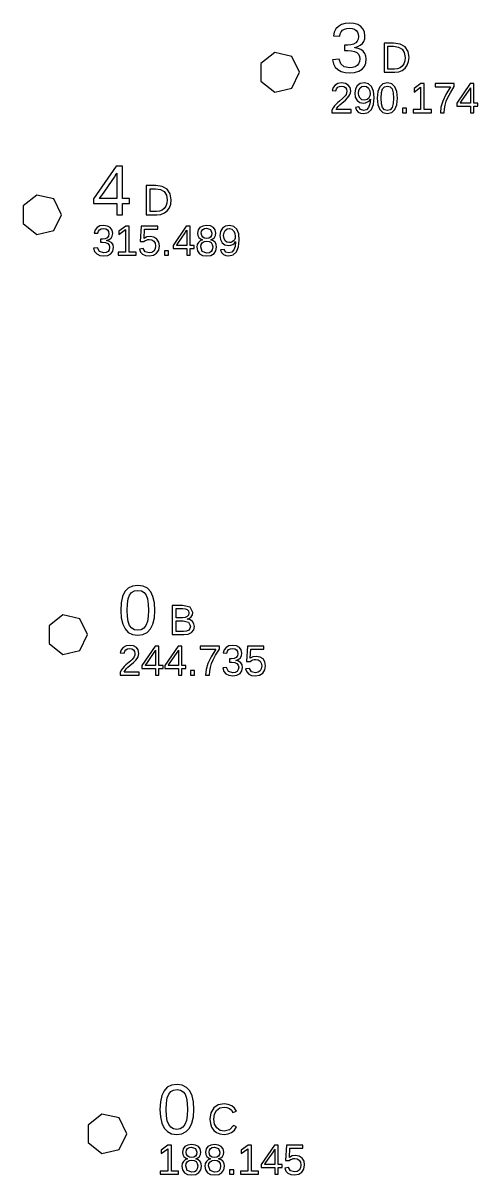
# Model space of a CAD drawing. Header units: metres. Extents: x 9 to 277, y -2 to 247.
# Drawn here: x 153.5 to 198.4, y -1.9 to 111.8 of the extents above; entities that cross this region are included whole.
import ezdxf

# ---------------------------------------------------------------- set-up
doc = ezdxf.new("R2010")
doc.units = ezdxf.units.M

msp = doc.modelspace()

# ---------------------------------------------------------------- linework, layer by layer
for p, q in [((184.615, 111.475), (184.372, 111.226)), ((184.924, 111.659), (184.615, 111.475)), ((185.286, 111.769), (184.924, 111.659)), ((185.703, 111.806), (185.286, 111.769)), ((186.151, 111.768), (185.703, 111.806)), ((186.528, 111.656), (186.151, 111.768)), ((186.832, 111.468), (186.528, 111.656)), ((187.056, 111.214), (186.832, 111.468)), ((184.208, 110.92), (184.123, 110.556)), ((184.123, 110.556), (184.74, 110.508)), ((184.372, 111.226), (184.208, 110.92)), ((184.74, 110.508), (184.791, 110.741)), ((184.791, 110.741), (184.889, 110.936)), ((184.889, 110.936), (185.034, 111.094)), ((185.034, 111.094), (185.22, 111.21)), ((185.22, 111.21), (185.441, 111.279)), ((185.441, 111.279), (185.697, 111.302)), ((185.697, 111.302), (185.972, 111.277)), ((185.972, 111.277), (186.198, 111.202)), ((186.198, 111.202), (186.376, 111.077)), ((186.376, 111.077), (186.503, 110.909)), ((186.503, 110.909), (186.579, 110.704)), ((186.605, 110.464), (186.574, 110.222)), ((186.579, 110.704), (186.605, 110.464)), ((187.19, 110.901), (187.056, 111.214)), ((187.235, 110.529), (187.19, 110.901)), ((187.206, 110.24), (187.235, 110.529)), ((185.536, 109.63), (185.199, 109.63)), ((185.199, 109.63), (185.199, 109.099)), ((185.85, 109.655), (185.536, 109.63)), ((186.113, 109.728), (185.85, 109.655)), ((186.325, 109.851), (186.113, 109.728)), ((186.224, 109.385), (186.527, 109.474)), ((186.224, 109.372), (186.224, 109.385)), ((186.558, 109.306), (186.224, 109.372)), ((186.48, 110.018), (186.325, 109.851)), ((186.574, 110.222), (186.48, 110.018)), ((186.527, 109.474), (186.777, 109.605)), ((186.839, 109.187), (186.558, 109.306)), ((186.777, 109.605), (186.976, 109.777)), ((187.067, 109.014), (186.839, 109.187)), ((186.976, 109.777), (187.12, 109.989)), ((187.12, 109.989), (187.206, 110.24)), ((190.063, 109.822), (189.115, 109.822)), ((189.115, 109.822), (189.115, 106.942)), ((189.503, 107.253), (189.503, 109.511)), ((189.503, 109.511), (190.054, 109.511)), ((190.054, 109.511), (190.542, 109.44)), ((190.707, 109.73), (190.063, 109.822)), ((190.542, 109.44), (190.9, 109.229)), ((191.186, 109.455), (190.707, 109.73)), ((190.9, 109.229), (191.119, 108.884)), ((191.483, 109.011), (191.186, 109.455)), ((178.328, 108.892), (176.971, 107.81)), ((180.02, 108.506), (178.328, 108.892)), ((180.773, 106.942), (180.02, 108.506)), ((184.673, 108.237), (184.04, 108.179)), ((184.04, 108.179), (184.134, 107.785)), ((184.845, 107.764), (184.673, 108.237)), ((185.199, 109.099), (185.55, 109.099)), ((185.55, 109.099), (185.902, 109.075)), ((185.902, 109.075), (186.195, 109.003)), ((186.195, 109.003), (186.428, 108.882)), ((186.428, 108.882), (186.597, 108.719)), ((186.597, 108.719), (186.698, 108.518)), ((186.698, 108.518), (186.732, 108.279)), ((186.732, 108.279), (186.702, 108.008)), ((187.234, 108.797), (187.067, 109.014)), ((187.335, 108.545), (187.234, 108.797)), ((187.321, 107.852), (187.369, 108.258)), ((187.369, 108.258), (187.335, 108.545)), ((191.16, 108.079), (191.064, 107.793)), ((191.119, 108.884), (191.192, 108.412)), ((191.192, 108.412), (191.16, 108.079)), ((191.582, 108.412), (191.483, 109.011)), ((191.538, 107.994), (191.582, 108.412)), ((176.971, 107.81), (176.971, 106.074)), ((180.02, 105.378), (180.773, 106.942)), ((184.134, 107.785), (184.307, 107.46)), ((184.307, 107.46), (184.559, 107.206)), ((184.559, 107.206), (184.883, 107.024)), ((185.198, 107.48), (184.845, 107.764)), ((184.883, 107.024), (185.274, 106.914)), ((185.73, 107.386), (185.198, 107.48)), ((185.274, 106.914), (185.73, 106.878)), ((186.019, 107.411), (185.73, 107.386)), ((185.73, 106.878), (186.215, 106.918)), ((186.264, 107.486), (186.019, 107.411)), ((186.215, 106.918), (186.62, 107.038)), ((186.465, 107.611), (186.264, 107.486)), ((186.613, 107.785), (186.465, 107.611)), ((186.702, 108.008), (186.613, 107.785)), ((186.62, 107.038), (186.944, 107.239)), ((186.944, 107.239), (187.18, 107.513)), ((187.18, 107.513), (187.321, 107.852)), ((189.115, 106.942), (190.187, 106.942)), ((190.142, 107.253), (189.503, 107.253)), ((190.438, 107.288), (190.142, 107.253)), ((190.187, 106.942), (190.577, 106.986)), ((190.696, 107.392), (190.438, 107.288)), ((190.577, 106.986), (190.919, 107.12)), ((190.908, 107.562), (190.696, 107.392)), ((191.064, 107.793), (190.908, 107.562)), ((190.919, 107.12), (191.2, 107.337)), ((191.2, 107.337), (191.409, 107.632)), ((191.409, 107.632), (191.538, 107.994)), ((176.971, 106.074), (178.328, 104.992)), ((184.573, 105.835), (184.288, 105.683)), ((184.93, 105.886), (184.573, 105.835)), ((185.311, 105.834), (184.93, 105.886)), ((185.592, 105.679), (185.311, 105.834)), ((186.777, 105.82), (186.477, 105.621)), ((187.175, 105.886), (186.777, 105.82)), ((187.593, 105.796), (187.175, 105.886)), ((187.895, 105.525), (187.593, 105.796)), ((189.003, 105.792), (188.693, 105.51)), ((189.451, 105.886), (189.003, 105.792)), ((189.889, 105.791), (189.451, 105.886)), ((190.194, 105.506), (189.889, 105.791)), ((192.754, 105.822), (192.077, 105.335)), ((193.091, 105.822), (192.754, 105.822)), ((193.091, 103.253), (193.091, 105.822)), ((196.037, 105.822), (194.153, 105.822)), ((194.153, 105.822), (194.153, 105.511)), ((196.037, 105.525), (196.037, 105.822)), ((197.6, 105.822), (196.295, 103.898)), ((197.982, 105.822), (197.6, 105.822)), ((197.982, 103.902), (197.982, 105.822)), ((178.328, 104.992), (180.02, 105.378)), ((184.09, 105.445), (183.998, 105.137)), ((183.998, 105.137), (184.372, 105.102)), ((184.288, 105.683), (184.09, 105.445)), ((184.372, 105.102), (184.429, 105.305)), ((184.429, 105.305), (184.548, 105.458)), ((184.548, 105.458), (184.718, 105.553)), ((184.718, 105.553), (184.93, 105.585)), ((184.93, 105.585), (185.147, 105.552)), ((185.147, 105.552), (185.311, 105.452)), ((185.368, 104.76), (185.275, 104.623)), ((185.311, 105.452), (185.413, 105.292)), ((185.428, 104.91), (185.368, 104.76)), ((185.413, 105.292), (185.448, 105.078)), ((185.448, 105.078), (185.428, 104.91)), ((185.766, 105.428), (185.592, 105.679)), ((185.653, 104.587), (185.748, 104.754)), ((185.748, 104.754), (185.805, 104.921)), ((185.824, 105.09), (185.766, 105.428)), ((185.805, 104.921), (185.824, 105.09)), ((186.289, 105.307), (186.226, 104.895)), ((186.226, 104.895), (186.284, 104.49)), ((186.477, 105.621), (186.289, 105.307)), ((186.598, 104.895), (186.636, 105.181)), ((186.636, 104.603), (186.598, 104.895)), ((186.636, 105.181), (186.749, 105.401)), ((186.749, 105.401), (186.928, 105.542)), ((186.928, 105.542), (187.162, 105.589)), ((187.162, 105.589), (187.4, 105.534)), ((187.4, 105.534), (187.584, 105.37)), ((187.584, 105.37), (187.702, 105.116)), ((187.702, 105.116), (187.741, 104.791)), ((187.741, 104.791), (187.722, 104.624)), ((188.079, 105.073), (187.895, 105.525)), ((188.14, 104.44), (188.079, 105.073)), ((188.514, 105.04), (188.454, 104.382)), ((188.693, 105.51), (188.514, 105.04)), ((188.823, 104.382), (188.86, 104.935)), ((188.86, 104.935), (188.969, 105.307)), ((188.969, 105.307), (189.163, 105.518)), ((189.163, 105.518), (189.451, 105.589)), ((189.451, 105.589), (189.731, 105.517)), ((189.731, 105.517), (189.919, 105.303)), ((189.919, 105.303), (190.026, 104.93)), ((190.026, 104.93), (190.062, 104.382)), ((190.374, 105.035), (190.194, 105.506)), ((190.434, 104.382), (190.374, 105.035)), ((192.077, 104.99), (192.723, 105.473)), ((192.077, 105.335), (192.077, 104.99)), ((192.723, 105.473), (192.723, 103.253)), ((194.153, 105.511), (195.684, 105.511)), ((195.219, 104.761), (194.91, 104.104)), ((195.684, 105.511), (195.219, 104.761)), ((195.421, 104.467), (195.665, 104.923)), ((195.665, 104.923), (196.037, 105.525)), ((196.774, 104.092), (197.501, 105.169)), ((197.501, 105.169), (197.534, 105.222)), ((197.534, 105.222), (197.62, 105.377)), ((197.62, 105.377), (197.636, 105.41)), ((197.636, 105.41), (197.636, 103.902)), ((184.232, 103.625), (184.095, 103.427)), ((184.384, 103.801), (184.232, 103.625)), ((184.544, 103.959), (184.384, 103.801)), ((184.463, 103.4), (184.581, 103.553)), ((184.707, 104.103), (184.544, 103.959)), ((184.581, 103.553), (184.742, 103.718)), ((185.022, 104.365), (184.707, 104.103)), ((184.742, 103.718), (184.951, 103.902)), ((184.951, 103.902), (185.304, 104.207)), ((185.159, 104.492), (185.022, 104.365)), ((185.275, 104.623), (185.159, 104.492)), ((185.304, 104.207), (185.522, 104.42)), ((185.522, 104.42), (185.653, 104.587)), ((186.284, 104.49), (186.456, 104.174)), ((186.634, 103.53), (186.285, 103.475)), ((186.456, 104.174), (186.726, 103.97)), ((186.809, 103.262), (186.634, 103.53)), ((186.749, 104.379), (186.636, 104.603)), ((186.726, 103.97), (187.071, 103.902)), ((186.927, 104.237), (186.749, 104.379)), ((187.158, 104.19), (186.927, 104.237)), ((187.071, 103.902), (187.296, 103.929)), ((187.311, 104.209), (187.158, 104.19)), ((187.296, 103.929), (187.501, 104.012)), ((187.451, 104.265), (187.311, 104.209)), ((187.572, 104.355), (187.451, 104.265)), ((187.501, 104.012), (187.669, 104.141)), ((187.663, 104.477), (187.572, 104.355)), ((187.729, 103.824), (187.598, 103.467)), ((187.722, 104.624), (187.663, 104.477)), ((187.669, 104.141), (187.778, 104.306)), ((187.778, 104.306), (187.729, 103.824)), ((187.872, 103.282), (188.073, 103.774)), ((188.073, 103.774), (188.14, 104.44)), ((188.454, 104.382), (188.516, 103.734)), ((188.516, 103.734), (188.7, 103.262)), ((188.86, 103.841), (188.823, 104.382)), ((188.971, 103.467), (188.86, 103.841)), ((190.025, 103.848), (189.912, 103.473)), ((190.062, 104.382), (190.025, 103.848)), ((190.182, 103.264), (190.371, 103.736)), ((190.371, 103.736), (190.434, 104.382)), ((194.736, 103.508), (194.679, 102.942)), ((194.91, 104.104), (194.736, 103.508)), ((195.083, 103.334), (195.151, 103.713)), ((195.151, 103.713), (195.263, 104.087)), ((195.263, 104.087), (195.421, 104.467)), ((196.295, 103.898), (196.295, 103.614)), ((196.295, 103.614), (197.636, 103.614)), ((196.633, 103.902), (196.665, 103.942)), ((197.636, 103.902), (196.633, 103.902)), ((196.665, 103.942), (196.774, 104.092)), ((197.636, 103.614), (197.636, 102.942)), ((198.384, 103.902), (197.982, 103.902)), ((197.982, 103.614), (198.384, 103.614)), ((197.982, 102.942), (197.982, 103.614)), ((198.384, 103.614), (198.384, 103.902)), ((184.095, 103.427), (183.981, 103.2)), ((183.981, 103.2), (183.981, 102.942)), ((183.981, 102.942), (185.869, 102.942)), ((184.383, 103.253), (184.463, 103.4)), ((185.869, 103.253), (184.383, 103.253)), ((185.869, 102.942), (185.869, 103.253)), ((186.285, 103.475), (186.401, 103.203)), ((186.401, 103.203), (186.573, 103.019)), ((186.573, 103.019), (186.808, 102.913)), ((186.808, 102.913), (187.108, 102.878)), ((187.114, 103.173), (186.809, 103.262)), ((187.108, 102.878), (187.547, 102.979)), ((187.392, 103.246), (187.114, 103.173)), ((187.598, 103.467), (187.392, 103.246)), ((187.547, 102.979), (187.872, 103.282)), ((188.7, 103.262), (189.008, 102.974)), ((189.163, 103.249), (188.971, 103.467)), ((189.008, 102.974), (189.439, 102.878)), ((189.442, 103.177), (189.163, 103.249)), ((189.439, 102.878), (189.87, 102.974)), ((189.72, 103.251), (189.442, 103.177)), ((189.912, 103.473), (189.72, 103.251)), ((189.87, 102.974), (190.182, 103.264)), ((191.327, 103.39), (190.931, 103.39)), ((190.931, 103.39), (190.931, 102.942)), ((190.931, 102.942), (191.327, 102.942)), ((191.327, 102.942), (191.327, 103.39)), ((192.723, 103.253), (191.994, 103.253)), ((191.994, 103.253), (191.994, 102.942)), ((191.994, 102.942), (193.787, 102.942)), ((193.787, 103.253), (193.091, 103.253)), ((193.787, 102.942), (193.787, 103.253)), ((194.679, 102.942), (195.061, 102.942)), ((195.061, 102.942), (195.083, 103.334)), ((197.636, 102.942), (197.982, 102.942)), ((162.669, 97.6742), (160.458, 94.4632)), ((162.542, 96.6353), (162.587, 96.7093)), ((162.587, 96.7093), (162.692, 96.8947)), ((163.317, 97.6742), (162.669, 97.6742)), ((162.692, 96.8947), (162.725, 96.9544)), ((162.725, 96.9544), (162.738, 96.9832)), ((162.738, 96.9832), (162.738, 94.4742)), ((163.317, 94.4742), (163.317, 97.6742)), ((161.265, 94.7912), (162.507, 96.5822)), ((162.507, 96.5822), (162.542, 96.6353)), ((166.587, 95.7542), (165.639, 95.7542)), ((165.639, 95.7542), (165.639, 92.8742)), ((167.232, 95.6624), (166.587, 95.7542)), ((167.71, 95.3872), (167.232, 95.6624)), ((154.852, 94.824), (153.495, 93.742)), ((156.544, 94.4379), (154.852, 94.824)), ((157.297, 92.8742), (156.544, 94.4379)), ((160.458, 94.4632), (160.458, 93.9902)), ((161.024, 94.4742), (161.079, 94.5412)), ((162.738, 94.4742), (161.024, 94.4742)), ((161.079, 94.5412), (161.265, 94.7912)), ((163.991, 94.4742), (163.317, 94.4742)), ((163.991, 93.9902), (163.991, 94.4742)), ((166.027, 93.1852), (166.027, 95.4432)), ((166.027, 95.4432), (166.578, 95.4432)), ((166.578, 95.4432), (167.067, 95.3727)), ((167.067, 95.3727), (167.424, 95.1612)), ((167.424, 95.1612), (167.643, 94.8164)), ((167.643, 94.8164), (167.716, 94.3442)), ((168.007, 94.9429), (167.71, 95.3872)), ((168.106, 94.3442), (168.007, 94.9429)), ((153.495, 93.742), (153.495, 92.0064)), ((160.458, 93.9902), (162.738, 93.9902)), ((162.738, 93.9902), (162.738, 92.8742)), ((163.317, 93.9902), (163.991, 93.9902)), ((163.317, 92.8742), (163.317, 93.9902)), ((167.22, 93.3242), (166.962, 93.2199)), ((167.432, 93.4939), (167.22, 93.3242)), ((167.588, 93.7252), (167.432, 93.4939)), ((167.443, 93.0522), (167.724, 93.2692)), ((167.684, 94.0109), (167.588, 93.7252)), ((167.716, 94.3442), (167.684, 94.0109)), ((167.724, 93.2692), (167.933, 93.5642)), ((167.933, 93.5642), (168.063, 93.9262)), ((168.063, 93.9262), (168.106, 94.3442)), ((156.544, 91.3105), (157.297, 92.8742)), ((162.738, 92.8742), (163.317, 92.8742)), ((165.639, 92.8742), (166.711, 92.8742)), ((166.666, 93.1852), (166.027, 93.1852)), ((166.962, 93.2199), (166.666, 93.1852)), ((166.711, 92.8742), (167.102, 92.9187)), ((167.102, 92.9187), (167.443, 93.0522)), ((153.495, 92.0064), (154.852, 90.9243)), ((154.852, 90.9243), (156.544, 91.3105)), ((160.596, 91.3854), (160.503, 91.0722)), ((160.503, 91.0722), (160.871, 91.0442)), ((160.793, 91.6212), (160.596, 91.3854)), ((161.079, 91.7689), (160.793, 91.6212)), ((160.871, 91.0442), (160.926, 91.2439)), ((160.926, 91.2439), (161.043, 91.3932)), ((161.043, 91.3932), (161.215, 91.4862)), ((161.436, 91.8182), (161.079, 91.7689)), ((161.215, 91.4862), (161.432, 91.5172)), ((161.432, 91.5172), (161.664, 91.4819)), ((161.817, 91.7662), (161.436, 91.8182)), ((161.664, 91.4819), (161.83, 91.3762)), ((162.102, 91.6102), (161.817, 91.7662)), ((161.83, 91.3762), (161.931, 91.2107)), ((161.964, 90.9942), (161.923, 90.7767)), ((161.931, 91.2107), (161.964, 90.9942)), ((162.281, 91.3622), (162.102, 91.6102)), ((162.34, 91.0322), (162.281, 91.3622)), ((162.302, 90.7739), (162.34, 91.0322)), ((163.63, 91.7542), (162.953, 91.2672)), ((162.953, 90.9222), (163.599, 91.4052)), ((162.953, 91.2672), (162.953, 90.9222)), ((163.599, 91.4052), (163.599, 89.1852)), ((163.967, 91.7542), (163.63, 91.7542)), ((163.967, 89.1852), (163.967, 91.7542)), ((165.161, 91.7542), (165.066, 90.2252)), ((166.781, 91.7542), (165.161, 91.7542)), ((165.44, 90.5472), (165.494, 91.4432)), ((165.494, 91.4432), (166.781, 91.4432)), ((166.781, 91.4432), (166.781, 91.7542)), ((169.606, 91.7542), (168.301, 89.8302)), ((168.78, 90.0242), (169.507, 91.1012)), ((169.507, 91.1012), (169.539, 91.1542)), ((169.539, 91.1542), (169.625, 91.3094)), ((169.988, 91.7542), (169.606, 91.7542)), ((169.625, 91.3094), (169.642, 91.3422)), ((169.642, 91.3422), (169.642, 89.8342)), ((169.988, 89.8342), (169.988, 91.7542)), ((170.773, 91.3749), (170.712, 91.0752)), ((170.712, 91.0752), (170.746, 90.8422)), ((170.955, 91.6122), (170.773, 91.3749)), ((171.241, 91.7667), (170.955, 91.6122)), ((171.086, 91.0512), (171.12, 91.2674)), ((171.121, 90.8307), (171.086, 91.0512)), ((171.12, 91.2674), (171.22, 91.4222)), ((171.22, 91.4222), (171.385, 91.5152)), ((171.61, 91.8182), (171.241, 91.7667)), ((171.385, 91.5152), (171.61, 91.5462)), ((171.987, 91.7677), (171.61, 91.8182)), ((171.61, 91.5462), (172.006, 91.4224)), ((172.274, 91.6162), (171.987, 91.7677)), ((172.006, 91.4224), (172.138, 91.0512)), ((172.138, 91.0512), (172.105, 90.8177)), ((172.457, 91.3794), (172.274, 91.6162)), ((172.518, 91.0712), (172.457, 91.3794)), ((172.484, 90.8379), (172.518, 91.0712)), ((172.982, 91.2397), (172.919, 90.8272)), ((173.17, 91.5532), (172.982, 91.2397)), ((173.47, 91.7519), (173.17, 91.5532)), ((173.291, 90.8272), (173.329, 91.1132)), ((173.329, 91.1132), (173.442, 91.3332)), ((173.442, 91.3332), (173.621, 91.4742)), ((173.868, 91.8182), (173.47, 91.7519)), ((173.621, 91.4742), (173.855, 91.5212)), ((173.855, 91.5212), (174.093, 91.4664)), ((174.286, 91.7279), (173.868, 91.8182)), ((174.093, 91.4664), (174.277, 91.3022)), ((174.277, 91.3022), (174.395, 91.0479)), ((174.588, 91.4572), (174.286, 91.7279)), ((174.395, 91.0479), (174.434, 90.7232)), ((174.772, 91.0054), (174.588, 91.4572)), ((174.833, 90.3722), (174.772, 91.0054)), ((161.336, 90.4742), (161.138, 90.4742)), ((161.138, 90.4742), (161.138, 90.1572)), ((161.138, 90.1572), (161.344, 90.1572)), ((161.602, 90.5087), (161.336, 90.4742)), ((161.344, 90.1572), (161.642, 90.1242)), ((161.799, 90.6122), (161.602, 90.5087)), ((161.642, 90.1242), (161.86, 90.0252)), ((161.743, 90.3282), (162, 90.4199)), ((161.743, 90.3202), (161.743, 90.3282)), ((162.028, 90.2484), (161.743, 90.3202)), ((161.923, 90.7767), (161.799, 90.6122)), ((161.86, 90.0252), (161.995, 89.8674)), ((161.995, 89.8674), (162.039, 89.6582)), ((162, 90.4199), (162.187, 90.5692)), ((162.241, 90.1032), (162.028, 90.2484)), ((162.187, 90.5692), (162.302, 90.7739)), ((162.375, 89.8979), (162.241, 90.1032)), ((162.419, 89.6462), (162.375, 89.8979)), ((165.066, 90.2252), (165.424, 90.2252)), ((165.424, 90.2252), (165.551, 90.3209)), ((165.705, 90.6844), (165.44, 90.5472)), ((165.551, 90.3209), (165.678, 90.3842)), ((165.678, 90.3842), (165.81, 90.4194)), ((166.028, 90.7302), (165.705, 90.6844)), ((165.81, 90.4194), (165.952, 90.4312)), ((165.952, 90.4312), (166.205, 90.3877)), ((166.405, 90.6664), (166.028, 90.7302)), ((166.205, 90.3877), (166.4, 90.2572)), ((166.4, 90.2572), (166.525, 90.0572)), ((166.697, 90.4752), (166.405, 90.6664)), ((166.525, 90.0572), (166.567, 89.8032)), ((166.884, 90.1817), (166.697, 90.4752)), ((166.947, 89.8112), (166.884, 90.1817)), ((168.639, 89.8342), (168.671, 89.8742)), ((168.671, 89.8742), (168.78, 90.0242)), ((170.685, 89.9342), (170.645, 89.6692)), ((170.804, 90.1532), (170.685, 89.9342)), ((170.746, 90.8422), (170.846, 90.6412)), ((170.987, 90.3114), (170.804, 90.1532)), ((170.846, 90.6412), (171.006, 90.4884)), ((171.213, 90.3922), (170.987, 90.3114)), ((171.006, 90.4884), (171.213, 90.4002)), ((171.023, 89.6982), (171.062, 89.9339)), ((171.062, 89.9339), (171.178, 90.1132)), ((171.224, 90.6692), (171.121, 90.8307)), ((171.178, 90.1132), (171.364, 90.2264)), ((171.213, 90.4002), (171.213, 90.3922)), ((171.391, 90.5709), (171.224, 90.6692)), ((171.364, 90.2264), (171.61, 90.2642)), ((171.614, 90.5382), (171.391, 90.5709)), ((171.61, 90.2642), (171.863, 90.2289)), ((171.84, 90.5684), (171.614, 90.5382)), ((172.004, 90.6592), (171.84, 90.5684)), ((171.863, 90.2289), (172.051, 90.1232)), ((172.105, 90.8177), (172.004, 90.6592)), ((172.012, 90.4042), (172.222, 90.4857)), ((172.012, 90.3962), (172.012, 90.4042)), ((172.255, 90.3132), (172.012, 90.3962)), ((172.051, 90.1232), (172.17, 89.9492)), ((172.17, 89.9492), (172.209, 89.7072)), ((172.222, 90.4857), (172.382, 90.6362)), ((172.437, 90.1562), (172.255, 90.3132)), ((172.382, 90.6362), (172.484, 90.8379)), ((172.551, 89.9389), (172.437, 90.1562)), ((172.589, 89.6732), (172.551, 89.9389)), ((172.919, 90.8272), (172.977, 90.4224)), ((172.977, 90.4224), (173.149, 90.1062)), ((173.149, 90.1062), (173.418, 89.9022)), ((173.329, 90.5352), (173.291, 90.8272)), ((173.442, 90.3112), (173.329, 90.5352)), ((173.418, 89.9022), (173.764, 89.8342)), ((173.62, 90.1694), (173.442, 90.3112)), ((173.851, 90.1222), (173.62, 90.1694)), ((173.764, 89.8342), (173.989, 89.8617)), ((174.003, 90.1409), (173.851, 90.1222)), ((173.989, 89.8617), (174.194, 89.9442)), ((174.144, 90.1972), (174.003, 90.1409)), ((174.265, 90.2877), (174.144, 90.1972)), ((174.194, 89.9442), (174.361, 90.0732)), ((174.356, 90.4092), (174.265, 90.2877)), ((174.415, 90.5567), (174.356, 90.4092)), ((174.361, 90.0732), (174.471, 90.2382)), ((174.434, 90.7232), (174.415, 90.5567)), ((174.471, 90.2382), (174.422, 89.7559)), ((174.766, 89.7062), (174.833, 90.3722)), ((160.833, 89.6212), (160.455, 89.5862)), ((160.455, 89.5862), (160.556, 89.2492)), ((160.556, 89.2492), (160.761, 89.0062)), ((160.761, 89.0062), (161.063, 88.8592)), ((161.025, 89.2402), (160.833, 89.6212)), ((161.452, 89.1132), (161.025, 89.2402)), ((161.063, 88.8592), (161.452, 88.8102)), ((161.697, 89.1474), (161.452, 89.1132)), ((161.452, 88.8102), (161.864, 88.8647)), ((161.882, 89.2502), (161.697, 89.1474)), ((161.864, 88.8647), (162.168, 89.0282)), ((162, 89.4207), (161.882, 89.2502)), ((162.039, 89.6582), (162, 89.4207)), ((162.168, 89.0282), (162.357, 89.2922)), ((162.357, 89.2922), (162.419, 89.6462)), ((163.599, 89.1852), (162.87, 89.1852)), ((162.87, 89.1852), (162.87, 88.8742)), ((162.87, 88.8742), (164.663, 88.8742)), ((164.663, 89.1852), (163.967, 89.1852)), ((164.663, 88.8742), (164.663, 89.1852)), ((165.352, 89.5342), (164.983, 89.4912)), ((164.983, 89.4912), (165.093, 89.1992)), ((165.093, 89.1992), (165.292, 88.9852)), ((165.292, 88.9852), (165.575, 88.8539)), ((165.557, 89.2154), (165.352, 89.5342)), ((165.943, 89.1092), (165.557, 89.2154)), ((165.575, 88.8539), (165.936, 88.8102)), ((165.936, 88.8102), (166.359, 88.8769)), ((166.204, 89.1554), (165.943, 89.1092)), ((166.401, 89.2942), (166.204, 89.1554)), ((166.359, 88.8769), (166.679, 89.0772)), ((166.525, 89.5139), (166.401, 89.2942)), ((166.567, 89.8032), (166.525, 89.5139)), ((166.679, 89.0772), (166.88, 89.3947)), ((166.88, 89.3947), (166.947, 89.8112)), ((167.852, 89.3222), (167.456, 89.3222)), ((167.456, 89.3222), (167.456, 88.8742)), ((167.456, 88.8742), (167.852, 88.8742)), ((167.852, 88.8742), (167.852, 89.3222)), ((168.301, 89.8302), (168.301, 89.5462)), ((168.301, 89.5462), (169.642, 89.5462)), ((169.642, 89.8342), (168.639, 89.8342)), ((169.642, 89.5462), (169.642, 88.8742)), ((169.642, 88.8742), (169.988, 88.8742)), ((170.39, 89.8342), (169.988, 89.8342)), ((169.988, 89.5462), (170.39, 89.5462)), ((169.988, 88.8742), (169.988, 89.5462)), ((170.39, 89.5462), (170.39, 89.8342)), ((170.645, 89.6692), (170.71, 89.3042)), ((170.71, 89.3042), (170.903, 89.0332)), ((170.903, 89.0332), (171.211, 88.866)), ((171.173, 89.2377), (171.023, 89.6982)), ((171.622, 89.0842), (171.173, 89.2377)), ((171.211, 88.866), (171.618, 88.8102)), ((171.618, 88.8102), (172.033, 88.8669)), ((171.881, 89.1214), (171.622, 89.0842)), ((172.064, 89.2332), (171.881, 89.1214)), ((172.033, 88.8669), (172.338, 89.0372)), ((172.173, 89.4262), (172.064, 89.2332)), ((172.209, 89.7072), (172.173, 89.4262)), ((172.338, 89.0372), (172.527, 89.3102)), ((172.527, 89.3102), (172.589, 89.6732)), ((173.327, 89.4622), (172.978, 89.4072)), ((172.978, 89.4072), (173.094, 89.1357)), ((173.094, 89.1357), (173.266, 88.9512)), ((173.266, 88.9512), (173.501, 88.8454)), ((173.502, 89.1944), (173.327, 89.4622)), ((173.501, 88.8454), (173.801, 88.8102)), ((173.807, 89.1052), (173.502, 89.1944)), ((173.801, 88.8102), (174.24, 88.9112)), ((174.085, 89.1787), (173.807, 89.1052)), ((174.291, 89.3992), (174.085, 89.1787)), ((174.24, 88.9112), (174.565, 89.2142)), ((174.422, 89.7559), (174.291, 89.3992)), ((174.565, 89.2142), (174.766, 89.7062)), ((163.87, 56.009), (163.547, 55.6673)), ((164.298, 56.214), (163.87, 56.009)), ((164.212, 55.5813), (164.486, 55.7343)), ((164.831, 56.2823), (164.298, 56.214)), ((164.486, 55.7343), (164.831, 55.7853)), ((165.351, 56.2132), (164.831, 56.2823)), ((164.831, 55.7853), (165.168, 55.7336)), ((165.168, 55.7336), (165.435, 55.5782)), ((165.771, 56.0059), (165.351, 56.2132)), ((166.091, 55.6603), (165.771, 56.0059)), ((163.322, 55.1886), (163.186, 54.5722)), ((163.547, 55.6673), (163.322, 55.1886)), ((163.788, 54.4526), (163.871, 54.9552)), ((163.871, 54.9552), (164.009, 55.3263)), ((164.009, 55.3263), (164.212, 55.5813)), ((165.435, 55.5782), (165.631, 55.3193)), ((165.631, 55.3193), (165.766, 54.9459)), ((165.766, 54.9459), (165.847, 54.4456)), ((166.317, 55.1792), (166.091, 55.6603)), ((166.452, 54.5652), (166.317, 55.1792)), ((163.186, 54.5722), (163.141, 53.8183)), ((163.141, 53.8183), (163.188, 53.0779)), ((163.76, 53.8183), (163.788, 54.4526)), ((163.788, 53.1998), (163.76, 53.8183)), ((165.874, 53.8183), (165.846, 53.2102)), ((165.847, 54.4456), (165.874, 53.8183)), ((166.45, 53.0815), (166.497, 53.8183)), ((166.497, 53.8183), (166.452, 54.5652)), ((169.237, 54.2983), (168.205, 54.2983)), ((168.205, 54.2983), (168.205, 51.4184)), ((168.593, 53.0823), (168.593, 53.9873)), ((168.593, 53.9873), (169.237, 53.9873)), ((169.986, 54.1248), (169.237, 54.2983)), ((169.237, 53.9873), (169.498, 53.9623)), ((169.498, 53.9623), (169.689, 53.8873)), ((169.689, 53.8873), (169.807, 53.7553)), ((169.807, 53.7553), (169.846, 53.5573)), ((169.846, 53.5573), (169.808, 53.3466)), ((170.236, 53.6043), (169.986, 54.1248)), ((170.201, 53.3706), (170.236, 53.6043)), ((157.422, 53.3682), (156.065, 52.2861)), ((159.114, 52.982), (157.422, 53.3682)), ((159.867, 51.4184), (159.114, 52.982)), ((163.188, 53.0779), (163.327, 52.4659)), ((163.327, 52.4659), (163.559, 51.9823)), ((163.873, 52.7028), (163.788, 53.1998)), ((164.013, 52.3273), (163.873, 52.7028)), ((164.215, 52.0651), (164.013, 52.3273)), ((165.619, 52.3373), (165.417, 52.0696)), ((165.761, 52.7166), (165.619, 52.3373)), ((165.846, 53.2102), (165.761, 52.7166)), ((166.07, 51.9863), (166.307, 52.4708)), ((166.307, 52.4708), (166.45, 53.0815)), ((169.237, 53.0823), (168.593, 53.0823)), ((168.593, 51.7293), (168.593, 52.7793)), ((168.593, 52.7793), (169.307, 52.7793)), ((169.504, 53.1113), (169.237, 53.0823)), ((169.307, 52.7793), (169.834, 52.6506)), ((169.694, 53.1983), (169.504, 53.1113)), ((169.808, 53.3466), (169.694, 53.1983)), ((169.697, 52.9464), (169.925, 53.0336)), ((169.996, 52.8678), (169.697, 52.9464)), ((169.834, 52.6506), (170.009, 52.2643)), ((169.925, 53.0336), (170.095, 53.1773)), ((170.218, 52.7143), (169.996, 52.8678)), ((170.095, 53.1773), (170.201, 53.3706)), ((170.355, 52.4993), (170.218, 52.7143)), ((170.401, 52.2343), (170.355, 52.4993)), ((156.065, 52.2861), (156.065, 50.5506)), ((159.114, 49.8547), (159.867, 51.4184)), ((163.559, 51.9823), (163.884, 51.6335)), ((163.884, 51.6335), (164.301, 51.4241)), ((164.483, 51.9078), (164.215, 52.0651)), ((164.301, 51.4241), (164.81, 51.3544)), ((164.817, 51.8553), (164.483, 51.9078)), ((164.81, 51.3544), (165.32, 51.4246)), ((165.149, 51.9089), (164.817, 51.8553)), ((165.417, 52.0696), (165.149, 51.9089)), ((165.32, 51.4246), (165.74, 51.6352)), ((165.74, 51.6352), (166.07, 51.9863)), ((168.205, 51.4184), (169.357, 51.4184)), ((169.337, 51.7293), (168.593, 51.7293)), ((169.64, 51.7628), (169.337, 51.7293)), ((169.357, 51.4184), (169.795, 51.4721)), ((169.848, 51.8633), (169.64, 51.7628)), ((169.795, 51.4721), (170.125, 51.6333)), ((169.969, 52.0311), (169.848, 51.8633)), ((170.009, 52.2643), (169.969, 52.0311)), ((170.125, 51.6333), (170.332, 51.8911)), ((170.332, 51.8911), (170.401, 52.2343)), ((156.065, 50.5506), (157.422, 49.4685)), ((163.382, 50.1593), (163.185, 49.9213)), ((163.668, 50.3116), (163.382, 50.1593)), ((164.024, 50.3623), (163.668, 50.3116)), ((163.813, 50.0296), (164.024, 50.0613)), ((164.405, 50.3106), (164.024, 50.3623)), ((164.024, 50.0613), (164.241, 50.0281)), ((164.686, 50.1553), (164.405, 50.3106)), ((164.86, 49.9046), (164.686, 50.1553)), ((166.527, 50.2983), (165.222, 48.3743)), ((166.909, 50.2983), (166.527, 50.2983)), ((166.909, 48.3783), (166.909, 50.2983)), ((168.787, 50.2983), (167.482, 48.3743)), ((169.169, 50.2983), (168.787, 50.2983)), ((169.169, 48.3783), (169.169, 50.2983)), ((172.871, 50.2983), (170.987, 50.2983)), ((170.987, 50.2983), (170.987, 49.9873)), ((172.871, 50.0013), (172.871, 50.2983)), ((173.531, 50.1653), (173.334, 49.9296)), ((173.817, 50.3131), (173.531, 50.1653)), ((174.174, 50.3623), (173.817, 50.3131)), ((173.953, 50.0303), (174.17, 50.0613)), ((174.17, 50.0613), (174.402, 50.0261)), ((174.555, 50.3103), (174.174, 50.3623)), ((174.84, 50.1543), (174.555, 50.3103)), ((175.019, 49.9063), (174.84, 50.1543)), ((175.639, 50.2983), (175.544, 48.7693)), ((177.259, 50.2983), (175.639, 50.2983)), ((177.259, 49.9873), (177.259, 50.2983)), ((157.422, 49.4685), (159.114, 49.8547)), ((163.185, 49.9213), (163.092, 49.6133)), ((163.092, 49.6133), (163.466, 49.5783)), ((163.466, 49.5783), (163.523, 49.7818)), ((163.523, 49.7818), (163.642, 49.9343)), ((163.642, 49.9343), (163.813, 50.0296)), ((164.253, 48.9683), (164.116, 48.8411)), ((164.241, 50.0281), (164.405, 49.9283)), ((164.37, 49.0993), (164.253, 48.9683)), ((164.462, 49.2363), (164.37, 49.0993)), ((164.405, 49.9283), (164.508, 49.7683)), ((164.522, 49.3863), (164.462, 49.2363)), ((164.508, 49.7683), (164.542, 49.5543)), ((164.542, 49.5543), (164.522, 49.3863)), ((164.616, 48.8963), (164.748, 49.0633)), ((164.748, 49.0633), (164.842, 49.2303)), ((164.842, 49.2303), (164.899, 49.3978)), ((164.918, 49.5663), (164.86, 49.9046)), ((164.899, 49.3978), (164.918, 49.5663)), ((165.701, 48.5683), (166.428, 49.6453)), ((166.428, 49.6453), (166.46, 49.6983)), ((166.46, 49.6983), (166.547, 49.8536)), ((166.547, 49.8536), (166.563, 49.8863)), ((166.563, 49.8863), (166.563, 48.3783)), ((167.961, 48.5683), (168.688, 49.6453)), ((168.688, 49.6453), (168.72, 49.6983)), ((168.72, 49.6983), (168.806, 49.8536)), ((168.806, 49.8536), (168.823, 49.8863)), ((168.823, 49.8863), (168.823, 48.3783)), ((170.987, 49.9873), (172.518, 49.9873)), ((172.054, 49.2376), (171.744, 48.5803)), ((172.518, 49.9873), (172.054, 49.2376)), ((172.098, 48.5638), (172.255, 48.9433)), ((172.255, 48.9433), (172.499, 49.3993)), ((172.499, 49.3993), (172.871, 50.0013)), ((173.334, 49.9296), (173.241, 49.6163)), ((173.241, 49.6163), (173.609, 49.5883)), ((173.609, 49.5883), (173.664, 49.7881)), ((173.664, 49.7881), (173.781, 49.9373)), ((173.781, 49.9373), (173.953, 50.0303)), ((174.074, 49.0183), (173.876, 49.0183)), ((173.876, 49.0183), (173.876, 48.7013)), ((174.339, 49.0528), (174.074, 49.0183)), ((174.537, 49.1563), (174.339, 49.0528)), ((174.402, 50.0261), (174.568, 49.9203)), ((174.481, 48.8723), (174.738, 48.9641)), ((174.661, 49.3208), (174.537, 49.1563)), ((174.568, 49.9203), (174.669, 49.7548)), ((174.702, 49.5383), (174.661, 49.3208)), ((174.669, 49.7548), (174.702, 49.5383)), ((174.738, 48.9641), (174.925, 49.1133)), ((174.925, 49.1133), (175.04, 49.3181)), ((175.078, 49.5763), (175.019, 49.9063)), ((175.04, 49.3181), (175.078, 49.5763)), ((175.918, 49.0913), (175.972, 49.9873)), ((176.183, 49.2286), (175.918, 49.0913)), ((175.972, 49.9873), (177.259, 49.9873)), ((176.029, 48.8651), (176.156, 48.9283)), ((176.156, 48.9283), (176.288, 48.9636)), ((176.506, 49.2743), (176.183, 49.2286)), ((176.288, 48.9636), (176.43, 48.9753)), ((176.43, 48.9753), (176.683, 48.9318)), ((176.883, 49.2106), (176.506, 49.2743)), ((176.683, 48.9318), (176.878, 48.8013)), ((177.175, 49.0193), (176.883, 49.2106)), ((177.362, 48.7258), (177.175, 49.0193)), ((163.189, 47.9031), (163.075, 47.6763)), ((163.326, 48.1013), (163.189, 47.9031)), ((163.479, 48.2773), (163.326, 48.1013)), ((163.477, 47.7293), (163.557, 47.8763)), ((163.638, 48.4353), (163.479, 48.2773)), ((163.557, 47.8763), (163.675, 48.0293)), ((163.801, 48.5798), (163.638, 48.4353)), ((163.675, 48.0293), (163.836, 48.1946)), ((164.116, 48.8411), (163.801, 48.5798)), ((163.836, 48.1946), (164.045, 48.3783)), ((164.045, 48.3783), (164.399, 48.6833)), ((164.399, 48.6833), (164.616, 48.8963)), ((165.222, 48.3743), (165.222, 48.0903)), ((165.222, 48.0903), (166.563, 48.0903)), ((165.56, 48.3783), (165.592, 48.4184)), ((166.563, 48.3783), (165.56, 48.3783)), ((165.592, 48.4184), (165.701, 48.5683)), ((166.563, 48.0903), (166.563, 47.4184)), ((167.311, 48.3783), (166.909, 48.3783)), ((166.909, 48.0903), (167.311, 48.0903)), ((166.909, 47.4184), (166.909, 48.0903)), ((167.311, 48.0903), (167.311, 48.3783)), ((167.482, 48.3743), (167.482, 48.0903)), ((167.482, 48.0903), (168.823, 48.0903)), ((167.82, 48.3783), (167.852, 48.4184)), ((168.823, 48.3783), (167.82, 48.3783)), ((167.852, 48.4184), (167.961, 48.5683)), ((168.823, 48.0903), (168.823, 47.4184)), ((169.571, 48.3783), (169.169, 48.3783)), ((169.169, 48.0903), (169.571, 48.0903)), ((169.169, 47.4184), (169.169, 48.0903)), ((169.571, 48.0903), (169.571, 48.3783)), ((170.421, 47.8663), (170.025, 47.8663)), ((170.025, 47.8663), (170.025, 47.4184)), ((170.421, 47.4184), (170.421, 47.8663)), ((171.571, 47.9848), (171.513, 47.4184)), ((171.744, 48.5803), (171.571, 47.9848)), ((171.895, 47.4184), (171.918, 47.8106)), ((171.918, 47.8106), (171.985, 48.1893)), ((171.985, 48.1893), (172.098, 48.5638)), ((173.571, 48.1653), (173.193, 48.1303)), ((173.193, 48.1303), (173.294, 47.7934)), ((173.294, 47.7934), (173.499, 47.5503)), ((173.762, 47.7843), (173.571, 48.1653)), ((174.19, 47.6573), (173.762, 47.7843)), ((173.876, 48.7013), (174.082, 48.7013)), ((174.082, 48.7013), (174.38, 48.6684)), ((174.38, 48.6684), (174.598, 48.5693)), ((174.62, 47.7943), (174.435, 47.6916)), ((174.481, 48.8643), (174.481, 48.8723)), ((174.766, 48.7926), (174.481, 48.8643)), ((174.598, 48.5693), (174.732, 48.4116)), ((174.738, 47.9648), (174.62, 47.7943)), ((174.732, 48.4116), (174.777, 48.2023)), ((174.777, 48.2023), (174.738, 47.9648)), ((174.979, 48.6473), (174.766, 48.7926)), ((174.906, 47.5723), (175.094, 47.8363)), ((175.113, 48.4421), (174.979, 48.6473)), ((175.094, 47.8363), (175.157, 48.1903)), ((175.157, 48.1903), (175.113, 48.4421)), ((175.83, 48.0783), (175.461, 48.0353)), ((175.461, 48.0353), (175.571, 47.7433)), ((175.544, 48.7693), (175.902, 48.7693)), ((176.035, 47.7596), (175.83, 48.0783)), ((175.902, 48.7693), (176.029, 48.8651)), ((176.879, 47.8383), (176.682, 47.6996)), ((176.878, 48.8013), (177.003, 48.6013)), ((177.003, 48.0581), (176.879, 47.8383)), ((177.003, 48.6013), (177.045, 48.3473)), ((177.045, 48.3473), (177.003, 48.0581)), ((177.157, 47.6213), (177.358, 47.9388)), ((177.358, 47.9388), (177.425, 48.3553)), ((177.425, 48.3553), (177.362, 48.7258)), ((163.075, 47.6763), (163.075, 47.4184)), ((163.075, 47.4184), (164.963, 47.4184)), ((164.963, 47.7293), (163.477, 47.7293)), ((164.963, 47.4184), (164.963, 47.7293)), ((166.563, 47.4184), (166.909, 47.4184)), ((168.823, 47.4184), (169.169, 47.4184)), ((170.025, 47.4184), (170.421, 47.4184)), ((171.513, 47.4184), (171.895, 47.4184)), ((173.499, 47.5503), (173.801, 47.4034)), ((173.801, 47.4034), (174.19, 47.3544)), ((174.435, 47.6916), (174.19, 47.6573)), ((174.19, 47.3544), (174.602, 47.4089)), ((174.602, 47.4089), (174.906, 47.5723)), ((175.571, 47.7433), (175.77, 47.5293)), ((175.77, 47.5293), (176.053, 47.3981)), ((176.421, 47.6533), (176.035, 47.7596)), ((176.053, 47.3981), (176.414, 47.3544)), ((176.414, 47.3544), (176.837, 47.4211)), ((176.682, 47.6996), (176.421, 47.6533)), ((176.837, 47.4211), (177.157, 47.6213)), ((168.156, 6.93224), (167.728, 6.72723)), ((168.688, 7.00058), (168.156, 6.93224)), ((169.208, 6.93146), (168.688, 7.00058)), ((169.628, 6.72414), (169.208, 6.93146)), ((167.179, 5.9068), (167.044, 5.29047)), ((167.404, 6.38557), (167.179, 5.9068)), ((167.728, 6.72723), (167.404, 6.38557)), ((167.728, 5.67346), (167.866, 6.04457)), ((167.866, 6.04457), (168.069, 6.29958)), ((168.069, 6.29958), (168.343, 6.45258)), ((168.343, 6.45258), (168.688, 6.50357)), ((168.688, 6.50357), (169.025, 6.4518)), ((169.025, 6.4518), (169.292, 6.29646)), ((169.292, 6.29646), (169.488, 6.03757)), ((169.488, 6.03757), (169.623, 5.66412)), ((169.948, 6.37857), (169.628, 6.72414)), ((170.174, 5.89746), (169.948, 6.37857)), ((170.309, 5.28346), (170.174, 5.89746)), ((167.044, 5.29047), (166.998, 4.53658)), ((167.617, 4.53658), (167.645, 5.17079)), ((167.645, 5.17079), (167.728, 5.67346)), ((169.623, 5.66412), (169.704, 5.1638)), ((169.704, 5.1638), (169.731, 4.53658)), ((170.354, 4.53658), (170.309, 5.28346)), ((172.306, 4.68457), (172.029, 4.21257)), ((172.748, 4.98157), (172.306, 4.68457)), ((172.594, 4.44957), (172.912, 4.68507)), ((173.331, 5.08057), (172.748, 4.98157)), ((172.912, 4.68507), (173.335, 4.76358)), ((173.752, 5.03583), (173.331, 5.08057)), ((173.335, 4.76358), (173.618, 4.73033)), ((173.618, 4.73033), (173.859, 4.63057)), ((174.096, 4.90158), (173.752, 5.03583)), ((173.859, 4.63057), (174.05, 4.46907)), ((174.363, 4.67932), (174.096, 4.90158)), ((174.547, 4.37057), (174.363, 4.67932)), ((161.279, 4.08643), (159.923, 3.00435)), ((162.971, 3.70024), (161.279, 4.08643)), ((163.724, 2.13658), (162.971, 3.70024)), ((166.998, 4.53658), (167.045, 3.79613)), ((167.045, 3.79613), (167.184, 3.18413)), ((167.646, 3.91801), (167.617, 4.53658)), ((167.73, 3.42102), (167.646, 3.91801)), ((167.87, 3.04558), (167.73, 3.42102)), ((169.618, 3.4348), (169.476, 3.05557)), ((169.703, 3.92847), (169.618, 3.4348)), ((169.731, 4.53658), (169.703, 3.92847)), ((170.165, 3.18901), (170.307, 3.79968)), ((170.307, 3.79968), (170.354, 4.53658)), ((172.029, 4.21257), (171.936, 3.58858)), ((171.936, 3.58858), (171.978, 3.15358)), ((172.33, 3.58858), (172.396, 4.07732)), ((172.399, 3.10132), (172.33, 3.58858)), ((172.396, 4.07732), (172.594, 4.44957)), ((174.05, 4.46907), (174.18, 4.24858)), ((174.18, 4.24858), (174.547, 4.37057)), ((159.923, 3.00435), (159.923, 1.26881)), ((167.184, 3.18413), (167.416, 2.70058)), ((167.416, 2.70058), (167.741, 2.35168)), ((167.741, 2.35168), (168.158, 2.14235)), ((168.072, 2.78336), (167.87, 3.04558)), ((168.34, 2.62602), (168.072, 2.78336)), ((168.674, 2.57358), (168.34, 2.62602)), ((169.007, 2.62714), (168.674, 2.57358)), ((169.274, 2.7878), (169.007, 2.62714)), ((169.178, 2.14279), (169.598, 2.35347)), ((169.476, 3.05557), (169.274, 2.7878)), ((169.598, 2.35347), (169.927, 2.70457)), ((169.927, 2.70457), (170.165, 3.18901)), ((171.978, 3.15358), (172.101, 2.78058)), ((172.101, 2.78058), (172.305, 2.47882)), ((172.305, 2.47882), (172.583, 2.25557)), ((172.605, 2.71957), (172.399, 3.10132)), ((172.93, 2.47357), (172.605, 2.71957)), ((173.351, 2.39157), (172.93, 2.47357)), ((173.879, 2.53583), (173.351, 2.39157)), ((174.256, 2.96857), (173.879, 2.53583)), ((174.076, 2.26158), (174.361, 2.49408)), ((174.573, 2.81357), (174.256, 2.96857)), ((174.361, 2.49408), (174.573, 2.81357)), ((159.923, 1.26881), (161.279, 0.18674)), ((162.971, 0.57292), (163.724, 2.13658)), ((168.158, 2.14235), (168.667, 2.07259)), ((168.667, 2.07259), (169.178, 2.14279)), ((172.583, 2.25557), (172.929, 2.11833)), ((172.929, 2.11833), (173.333, 2.07259)), ((173.333, 2.07259), (173.731, 2.11984)), ((173.731, 2.11984), (174.076, 2.26158)), ((161.279, 0.18674), (162.971, 0.57292)), ((167.797, 1.01657), (167.12, 0.52957)), ((167.12, 0.18457), (167.766, 0.66757)), ((167.12, 0.52957), (167.12, 0.18457)), ((167.766, 0.66757), (167.766, -1.55241)), ((168.134, 1.01657), (167.797, 1.01657)), ((168.134, -1.55241), (168.134, 1.01657)), ((169.292, 0.63733), (169.231, 0.33757)), ((169.231, 0.33757), (169.265, 0.10457)), ((169.265, 0.10457), (169.365, -0.09641)), ((169.474, 0.87457), (169.292, 0.63733)), ((169.76, 1.02907), (169.474, 0.87457)), ((169.605, 0.31357), (169.639, 0.52983)), ((169.64, 0.09308), (169.605, 0.31357)), ((169.639, 0.52983), (169.739, 0.68457)), ((169.743, -0.06841), (169.64, 0.09308)), ((169.739, 0.68457), (169.904, 0.77757)), ((170.129, 1.08057), (169.76, 1.02907)), ((169.904, 0.77757), (170.129, 0.80858)), ((170.506, 1.03008), (170.129, 1.08057)), ((170.129, 0.80858), (170.525, 0.68483)), ((170.793, 0.87857), (170.506, 1.03008)), ((170.624, 0.08008), (170.523, -0.07841)), ((170.525, 0.68483), (170.657, 0.31357)), ((170.657, 0.31357), (170.624, 0.08008)), ((170.976, 0.64183), (170.793, 0.87857)), ((170.901, -0.10141), (171.003, 0.10033)), ((171.037, 0.33357), (170.976, 0.64183)), ((171.003, 0.10033), (171.037, 0.33357)), ((171.552, 0.63733), (171.491, 0.33757)), ((171.491, 0.33757), (171.525, 0.10457)), ((171.525, 0.10457), (171.625, -0.09641)), ((171.734, 0.87457), (171.552, 0.63733)), ((172.02, 1.02907), (171.734, 0.87457)), ((171.865, 0.31357), (171.899, 0.52983)), ((171.9, 0.09308), (171.865, 0.31357)), ((171.899, 0.52983), (171.999, 0.68457)), ((172.003, -0.06841), (171.9, 0.09308)), ((171.999, 0.68457), (172.164, 0.77757)), ((172.389, 1.08057), (172.02, 1.02907)), ((172.164, 0.77757), (172.389, 0.80858)), ((172.766, 1.03008), (172.389, 1.08057)), ((172.389, 0.80858), (172.785, 0.68483)), ((173.053, 0.87857), (172.766, 1.03008)), ((172.884, 0.08008), (172.783, -0.07841)), ((172.785, 0.68483), (172.917, 0.31357)), ((172.917, 0.31357), (172.884, 0.08008)), ((173.236, 0.64183), (173.053, 0.87857)), ((173.161, -0.10141), (173.263, 0.10033)), ((173.297, 0.33357), (173.236, 0.64183)), ((173.263, 0.10033), (173.297, 0.33357)), ((175.706, 1.01657), (175.029, 0.52957)), ((175.029, 0.18457), (175.675, 0.66757)), ((175.029, 0.52957), (175.029, 0.18457)), ((175.675, 0.66757), (175.675, -1.55241)), ((176.043, 1.01657), (175.706, 1.01657)), ((176.043, -1.55241), (176.043, 1.01657)), ((178.292, 1.01657), (176.987, -0.90741)), ((177.466, -0.71341), (178.193, 0.36357)), ((178.193, 0.36357), (178.226, 0.41658)), ((178.226, 0.41658), (178.312, 0.57182)), ((178.674, 1.01657), (178.292, 1.01657)), ((178.312, 0.57182), (178.328, 0.60457)), ((178.328, 0.60457), (178.328, -0.90341)), ((178.674, -0.90341), (178.674, 1.01657)), ((179.496, 1.01657), (179.401, -0.5124)), ((181.116, 1.01657), (179.496, 1.01657)), ((179.775, -0.19041), (179.829, 0.70557)), ((179.829, 0.70557), (181.116, 0.70557)), ((181.116, 0.70557), (181.116, 1.01657)), ((169.204, -0.80341), (169.164, -1.06841)), ((169.164, -1.06841), (169.229, -1.43341)), ((169.323, -0.58441), (169.204, -0.80341)), ((169.505, -0.42616), (169.323, -0.58441)), ((169.365, -0.09641), (169.524, -0.24916)), ((169.732, -0.34541), (169.505, -0.42616)), ((169.524, -0.24916), (169.732, -0.33742)), ((169.542, -1.03941), (169.581, -0.80366)), ((169.692, -1.49991), (169.542, -1.03941)), ((169.581, -0.80366), (169.697, -0.6244)), ((169.697, -0.6244), (169.883, -0.51115)), ((169.732, -0.33742), (169.732, -0.34541)), ((169.91, -0.16666), (169.743, -0.06841)), ((169.883, -0.51115), (170.129, -0.4734)), ((170.133, -0.19942), (169.91, -0.16666)), ((170.129, -0.4734), (170.382, -0.50867)), ((170.359, -0.16916), (170.133, -0.19942)), ((170.523, -0.07841), (170.359, -0.16916)), ((170.382, -0.50867), (170.57, -0.61441)), ((170.531, -0.33341), (170.741, -0.25191)), ((170.531, -0.34142), (170.531, -0.33341)), ((170.774, -0.42441), (170.531, -0.34142)), ((170.57, -0.61441), (170.689, -0.78841)), ((170.689, -0.78841), (170.728, -1.03041)), ((170.728, -1.03041), (170.692, -1.31142)), ((170.741, -0.25191), (170.901, -0.10141)), ((170.956, -0.58141), (170.774, -0.42441)), ((171.07, -0.79866), (170.956, -0.58141)), ((171.046, -1.42741), (171.108, -1.06441)), ((171.108, -1.06441), (171.07, -0.79866)), ((171.464, -0.80341), (171.424, -1.06841)), ((171.424, -1.06841), (171.489, -1.43341)), ((171.583, -0.58441), (171.464, -0.80341)), ((171.765, -0.42616), (171.583, -0.58441)), ((171.625, -0.09641), (171.784, -0.24916)), ((171.992, -0.34541), (171.765, -0.42616)), ((171.784, -0.24916), (171.992, -0.33742)), ((171.802, -1.03941), (171.841, -0.80366)), ((171.952, -1.49991), (171.802, -1.03941)), ((171.841, -0.80366), (171.957, -0.6244)), ((171.957, -0.6244), (172.143, -0.51115)), ((171.992, -0.33742), (171.992, -0.34541)), ((172.17, -0.16666), (172.003, -0.06841)), ((172.143, -0.51115), (172.389, -0.4734)), ((172.393, -0.19942), (172.17, -0.16666)), ((172.389, -0.4734), (172.641, -0.50867)), ((172.619, -0.16916), (172.393, -0.19942)), ((172.783, -0.07841), (172.619, -0.16916)), ((172.641, -0.50867), (172.83, -0.61441)), ((172.791, -0.33341), (173.001, -0.25191)), ((172.791, -0.34142), (172.791, -0.33341)), ((173.034, -0.42441), (172.791, -0.34142)), ((172.83, -0.61441), (172.949, -0.78841)), ((172.949, -0.78841), (172.988, -1.03041)), ((172.988, -1.03041), (172.952, -1.31142)), ((173.001, -0.25191), (173.161, -0.10141)), ((173.216, -0.58141), (173.034, -0.42441)), ((173.33, -0.79866), (173.216, -0.58141)), ((173.305, -1.42741), (173.368, -1.06441)), ((173.368, -1.06441), (173.33, -0.79866)), ((176.987, -0.90741), (176.987, -1.19141)), ((177.325, -0.90341), (177.357, -0.8634)), ((178.328, -0.90341), (177.325, -0.90341)), ((177.357, -0.8634), (177.466, -0.71341)), ((179.076, -0.90341), (178.674, -0.90341)), ((179.076, -1.19141), (179.076, -0.90341)), ((179.401, -0.5124), (179.759, -0.5124)), ((179.759, -0.5124), (179.886, -0.41666)), ((180.04, -0.05316), (179.775, -0.19041)), ((179.886, -0.41666), (180.013, -0.35341)), ((180.013, -0.35341), (180.145, -0.31816)), ((180.363, -0.00742), (180.04, -0.05316)), ((180.145, -0.31816), (180.287, -0.30641)), ((180.287, -0.30641), (180.54, -0.34991)), ((180.74, -0.07117), (180.363, -0.00742)), ((180.54, -0.34991), (180.735, -0.48041)), ((180.735, -0.48041), (180.86, -0.68041)), ((181.032, -0.2624), (180.74, -0.07117)), ((180.86, -0.68041), (180.902, -0.93442)), ((180.902, -0.93442), (180.861, -1.22366)), ((181.22, -0.55591), (181.032, -0.2624)), ((181.215, -1.34291), (181.282, -0.92641)), ((181.282, -0.92641), (181.22, -0.55591)), ((167.766, -1.55241), (167.037, -1.55241)), ((167.037, -1.55241), (167.037, -1.8634)), ((167.037, -1.8634), (168.83, -1.8634)), ((168.83, -1.55241), (168.134, -1.55241)), ((168.83, -1.8634), (168.83, -1.55241)), ((169.229, -1.43341), (169.422, -1.70441)), ((169.422, -1.70441), (169.73, -1.87164)), ((170.141, -1.65341), (169.692, -1.49991)), ((169.73, -1.87164), (170.137, -1.9274)), ((170.137, -1.9274), (170.552, -1.87065)), ((170.4, -1.61617), (170.141, -1.65341)), ((170.583, -1.50441), (170.4, -1.61617)), ((170.552, -1.87065), (170.857, -1.70041)), ((170.692, -1.31142), (170.583, -1.50441)), ((170.857, -1.70041), (171.046, -1.42741)), ((171.489, -1.43341), (171.682, -1.70441)), ((171.682, -1.70441), (171.99, -1.87164)), ((172.401, -1.65341), (171.952, -1.49991)), ((171.99, -1.87164), (172.397, -1.9274)), ((172.397, -1.9274), (172.812, -1.87065)), ((172.66, -1.61617), (172.401, -1.65341)), ((172.843, -1.50441), (172.66, -1.61617)), ((172.812, -1.87065), (173.117, -1.70041)), ((172.952, -1.31142), (172.843, -1.50441)), ((173.117, -1.70041), (173.305, -1.42741)), ((174.279, -1.41541), (173.883, -1.41541)), ((173.883, -1.41541), (173.883, -1.8634)), ((173.883, -1.8634), (174.279, -1.8634)), ((174.279, -1.8634), (174.279, -1.41541)), ((175.675, -1.55241), (174.946, -1.55241)), ((174.946, -1.55241), (174.946, -1.8634)), ((174.946, -1.8634), (176.739, -1.8634)), ((176.739, -1.55241), (176.043, -1.55241)), ((176.739, -1.8634), (176.739, -1.55241)), ((176.987, -1.19141), (178.328, -1.19141)), ((178.328, -1.19141), (178.328, -1.8634)), ((178.328, -1.8634), (178.674, -1.8634)), ((178.674, -1.19141), (179.076, -1.19141)), ((178.674, -1.8634), (178.674, -1.19141)), ((179.687, -1.20341), (179.318, -1.24641)), ((179.318, -1.24641), (179.428, -1.53841)), ((179.428, -1.53841), (179.627, -1.75241)), ((179.627, -1.75241), (179.911, -1.88365)), ((179.892, -1.52216), (179.687, -1.20341)), ((180.278, -1.62842), (179.892, -1.52216)), ((179.911, -1.88365), (180.271, -1.9274)), ((180.271, -1.9274), (180.694, -1.86066)), ((180.539, -1.58215), (180.278, -1.62842)), ((180.736, -1.44341), (180.539, -1.58215)), ((180.694, -1.86066), (181.014, -1.66042)), ((180.861, -1.22366), (180.736, -1.44341)), ((181.014, -1.66042), (181.215, -1.34291))]:
    msp.add_line(p, q)

doc.saveas('drawing.dxf')
